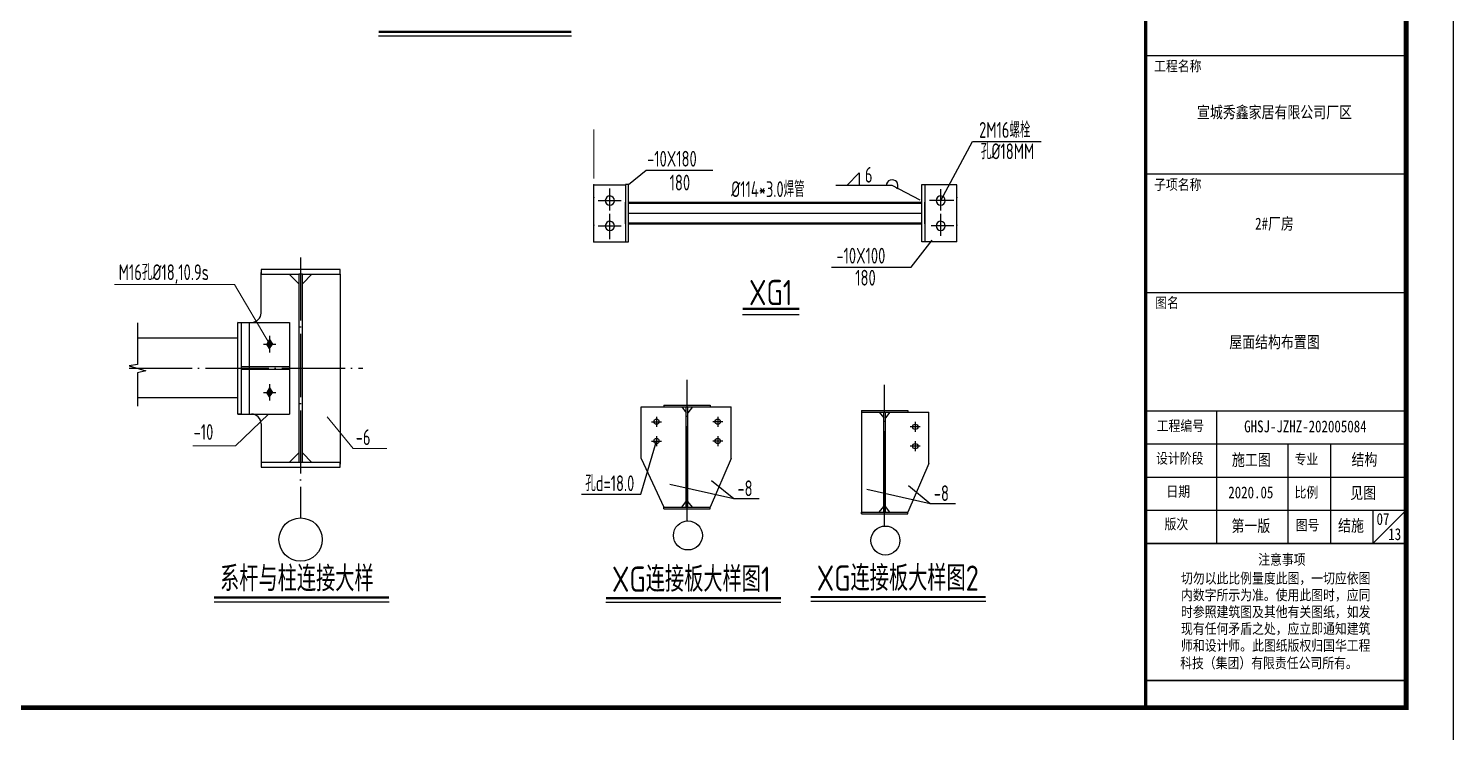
# Model space of a CAD drawing. Extents: x 9752569 to 9923256, y 1590558 to 2510207.
# Drawn here: x 9878127 to 9923256, y 1996345 to 2018633 of the extents above; entities that cross this region are included whole.
import ezdxf
from ezdxf.enums import TextEntityAlignment as Align

# ---------------------------------------------------------------- set-up
doc = ezdxf.new("R2010")
doc.units = 0
doc.header["$LTSCALE"] = 1000
doc.header["$MEASUREMENT"] = 0
doc.linetypes.add('DOTE', pattern=[2.42, 2, -0.2, 0.02, -0.2])
doc.layers.get('0').update_dxf_attribs({"linetype": 'CONTINUOUS'})
doc.layers.get('Defpoints').update_dxf_attribs({"linetype": 'CONTINUOUS'})
for name, color, linetype in [('DOTE', 8, 'DOTE'), ('JC', 7, 'CONTINUOUS'), ('PP-PM-TK', 7, 'CONTINUOUS'), ('PUB_DIM', 3, 'CONTINUOUS'), ('PUB_TEXT', 7, 'CONTINUOUS'), ('PUB_TITLE', 4, 'CONTINUOUS'), ('TK', 7, 'CONTINUOUS'), ('一般文字', 6, 'CONTINUOUS'), ('卫浴', 7, 'CONTINUOUS'), ('板', 4, 'CONTINUOUS')]:
    doc.layers.add(name, color=color, linetype=linetype)
doc.layers.add('系杆支撑', color=2, linetype='CONTINUOUS', lineweight=25)
doc.styles.add('_HZTXT', font='atssdeng.shx', dxfattribs={"width": 0.8, "bigfont": 'atssdchn.shx'})
doc.styles.add('TQ', font='txt.shx', dxfattribs={"width": 0.8, "bigfont": 'hztxt.shx'})
doc.styles.add('TSSD_DIMENSION', font='atssdeng.shx', dxfattribs={"width": 0.7, "bigfont": 'atssdchn.shx'})
doc.styles.add('仿宋', font='', dxfattribs={"width": 0.8})
doc.styles.get('仿宋').set_extended_font_data('SimSun')

# ---------------------------------------------------------------- blocks, each defined once
blk = doc.blocks.new('A2 TK 2019')
at = {"layer": 'PP-PM-TK', "color": 4}
for p, q in [((7035935, 1988948), (7041435, 1988948)), ((7035935, 1986448), (7041435, 1986448)), ((7035935, 1983948), (7041435, 1983948)), ((7035935, 1981448), (7041435, 1981448)), ((7037435, 1981448), (7037435, 1978648)), ((7035935, 1980748), (7041435, 1980748)), ((7038935, 1980748), (7038935, 1978648)), ((7039840, 1980748), (7039840, 1978648)), ((7035935, 1980048), (7041435, 1980048)), ((7035935, 1979348), (7041435, 1979348)), ((7041435, 1979348), (7040735, 1978648)), ((7040735, 1979348), (7040735, 1978648))]:
    blk.add_line(p, q, dxfattribs=at)
at = {"layer": 'PP-PM-TK', "color": 4, "const_width": 70}
blk.add_lwpolyline([(7035935, 2015184), (7041435, 2015184), (7041435, 1975184), (7035935, 1975184)], close=True, dxfattribs=at)
at = {"layer": 'PP-PM-TK', "color": 4, "const_width": 40}
for points in [[(7035935, 1978648), (7041435, 1978648)], [(7035935, 1975756), (7041435, 1975756)]]:
    blk.add_lwpolyline(points, dxfattribs=at)
at = {"layer": 'PUB_TEXT', "color": 2, "style": 'TQ'}
for s, p in [('工程名称', (7036114, 1988590)), ('子项名称', (7036114, 1986089)), ('图名', (7036138, 1983596)), ('工程编号', (7036169, 1980997)), ('设计阶段', (7036156, 1980311)), ('专业', (7039080, 1980294)), ('日期', (7036374, 1979611)), ('比例', (7039080, 1979594)), ('版次', (7036335, 1978925)), ('图号', (7039103, 1978902)), ('注意事项', (7038312, 1978175)), ('切勿以此比例量度此图，一切应依图', (7036682, 1977780)), ('内数字所示为准。使用此图时，应同', (7036682, 1977426)), ('时参照建筑图及其他有关图纸，如发', (7036682, 1977071)), ('现有任何矛盾之处，应立即通知建筑', (7036682, 1976716)), ('师和设计师。此图纸版权归国华工程', (7036682, 1976361)), ('科技（集团）有限责任公司所有。', (7036664, 1975992))]:
    blk.add_text(s, height=250, dxfattribs=at).set_placement(p)
at = {"layer": 'PUB_TITLE', "color": 0, "style": '仿宋', "width": 0.8}
for s, p in [('宣城秀鑫家居有限公司厂区', (7038656, 1987626)), ('2#厂房', (7038656, 1985275))]:
    blk.add_text(s, height=250, dxfattribs=at).set_placement(p, align=Align.CENTER)
for s, p in [('GHSJ-JZHZ-202005084', (7038016, 1980994)), ('施工图', (7037757, 1980289)), ('结构', (7040282, 1980294)), ('2020.05', (7037680, 1979601)), ('见图', (7040256, 1979591)), ('第一版', (7037748, 1978895)), ('结施', (7039998, 1978901)), ('13', (7041059, 1978720))]:
    blk.add_text(s, height=250, dxfattribs=at).set_placement(p)

msp = doc.modelspace()

# ---------------------------------------------------------------- hatches: boundary and pattern name
at = {"layer": '系杆支撑'}
h = msp.add_hatch(color=256, dxfattribs=at)
h.paths.add_polyline_path([(9885763.2, 2008783), (9885675.4, 2008640.2), (9885763.2, 2008640.2)])
h.paths.add_polyline_path([(9885799.2, 2008724.5), (9885763.2, 2008783), (9885763.2, 2008646.8)])
h.paths.add_polyline_path([(9885799.2, 2008724.5), (9885763.2, 2008646.8), (9885763.2, 2008640.2), (9885851.1, 2008640.2)])
h.paths.add_polyline_path([(9885851.1, 2008640.2), (9885763.2, 2008640.2), (9885763.2, 2008497.4)])
h.paths.add_polyline_path([(9885763.2, 2008640.2), (9885675.4, 2008640.2), (9885763.2, 2008497.4)])
h = msp.add_hatch(color=256, dxfattribs=at)
h.paths.add_polyline_path([(9885763.2, 2007255), (9885675.4, 2007112.2), (9885763.2, 2007112.2)])
h.paths.add_polyline_path([(9885799.2, 2007196.5), (9885763.2, 2007255), (9885763.2, 2007118.8)])
h.paths.add_polyline_path([(9885799.2, 2007196.5), (9885763.2, 2007118.8), (9885763.2, 2007112.2), (9885851.1, 2007112.2)])
h.paths.add_polyline_path([(9885851.1, 2007112.2), (9885763.2, 2007112.2), (9885763.2, 2006969.4)])
h.paths.add_polyline_path([(9885763.2, 2007112.2), (9885675.4, 2007112.2), (9885763.2, 2006969.4)])

# ---------------------------------------------------------------- linework, layer by layer
for p, q in [((9907016, 2013185.5), (9908020.6, 2015055.3)), ((9897133.6, 2013693.4), (9897683.9, 2014144.1)), ((9897683.9, 2014144.1), (9899794.5, 2014144.1)), ((9896031.2, 2011878.9), (9896031.2, 2013687.8)), ((9896031.2, 2013687.8), (9897034.9, 2013687.8)), ((9897133.6, 2013693.4), (9897034.9, 2013693.4)), ((9897034.9, 2013693.4), (9897034.9, 2011878.9)), ((9897133.6, 2011878.9), (9897133.6, 2013693.4)), ((9905478.7, 2013658.9), (9903694.9, 2013658.9)), ((9904037.9, 2013658.9), (9904437.7, 2014059.2)), ((9904437.7, 2014059.2), (9904437.7, 2013658.9)), ((9906368.4, 2013200.8), (9905478.7, 2013658.9)), ((9906418.1, 2013693.4), (9906516.8, 2013693.4)), ((9906418.1, 2011878.9), (9906418.1, 2013693.4)), ((9906516.8, 2013693.4), (9906516.8, 2011878.9)), ((9907524.1, 2013687.8), (9906516.8, 2013687.8)), ((9907524.1, 2011878.9), (9907524.1, 2013687.8)), ((9897034.9, 2012444.3), (9897034.9, 2013131.5)), ((9897034.9, 2012444.3), (9897034.9, 2013131.5)), ((9897133.6, 2013131.5), (9906418.1, 2013131.5)), ((9897133.6, 2013099.5), (9906418.1, 2013099.5)), ((9897133.6, 2012787.9), (9906418.1, 2012787.9)), ((9906516.8, 2012444.3), (9906516.8, 2013131.5)), ((9906516.8, 2012444.3), (9906516.8, 2013131.5)), ((9897133.6, 2012476.3), (9906418.1, 2012476.3)), ((9897133.6, 2012444.3), (9906418.1, 2012444.3)), ((9896031.2, 2011878.9), (9897034.9, 2011878.9)), ((9897031.2, 2011878.9), (9897133.6, 2011878.9)), ((9906080.8, 2011073.6), (9906743.6, 2011932.6)), ((9906520.4, 2011878.9), (9906418.1, 2011878.9)), ((9907524.1, 2011878.9), (9906520.4, 2011878.9)), ((9885495.4, 2009601.5, -5.7), (9885495.4, 2010911.6, -5.7)), ((9885495.4, 2010851.6, -5.7), (9885495.4, 2010883.4, -5.7)), ((9886691.4, 2010546, -5.7), (9886385.8, 2010851.6, -5.7)), ((9886799.8, 2010851.6, -5.7), (9886691.4, 2010851.6, -5.7)), ((9886799.8, 2010546, -5.7), (9887105.4, 2010851.6, -5.7)), ((9887995.8, 2010851.6, -5.7), (9887995.8, 2004837.6, -5.7)), ((9885495.4, 2006119.1, -5.7), (9885495.4, 2004837.6, -5.7)), ((9886691.4, 2005203.3, -5.7), (9886385.8, 2004897.7, -5.7)), ((9886799.8, 2005203.3, -5.7), (9887105.4, 2004897.7, -5.7)), ((9886799.8, 2004897.7, -5.7), (9886691.4, 2004897.7, -5.7))]:
    msp.add_line(p, q)
at = {"elevation": -5.7}
msp.add_lwpolyline([(9886691.4, 2004897.7), (9885495.4, 2004897.7), (9885495.4, 2004747.6), (9887995.8, 2004747.6), (9887995.8, 2004897.7), (9886799.8, 2004897.7), (9886799.8, 2010851.6), (9887995.8, 2010851.6), (9887995.8, 2011001.6), (9885495.4, 2011001.6), (9885495.4, 2010851.6), (9886691.4, 2010851.6)], close=True, dxfattribs=at)
msp.add_circle((9886745.4, 2002451.2, -5.7), 685.6)
for centre, radius, start, end in [((9905478.7, 2013658.9), 183.8, 327.90458, 180), ((9885189.8, 2009633.4, -5.7), 305.6, 270, 0), ((9885189.8, 2006119.1, -5.7), 305.6, 0, 90)]:
    msp.add_arc(centre, radius, start, end)
for p in [(9896031.2, 2013687.8), (9896031.2, 2013278.5), (9907524.1, 2013278.5), (9896031.2, 2012403.9), (9907524.1, 2012403.9), (9896031.2, 2011878.9)]:
    msp.add_point(p)
at = {"layer": 'Defpoints', "color": 0, "linetype": 'ByBlock'}
for p in [(9896031.2, 2013687.8), (9896031.2, 2013687.8), (9897031.2, 2013687.8), (9897031.2, 2013687.8), (9906520.4, 2013687.8), (9906520.4, 2013687.8), (9896168.1, 2013185.5), (9907432.2, 2013185.5), (9896031.2, 2011878.9)]:
    msp.add_point(p, dxfattribs=at)
at = {"layer": 'DOTE'}
for p, q in [((9886746.1, 2011384.3, -5.7), (9886745.4, 2003136.9, -5.7)), ((9881313.9, 2007881, -5.7), (9888717.7, 2007881.4, -5.7))]:
    msp.add_line(p, q, dxfattribs=at)
at = {"layer": 'DOTE', "color": 8, "ltscale": 1.5}
for p, q in [((9898985.5, 2003042.7), (9898985.5, 2007514.4)), ((9905238.3, 2002881.7), (9905238.3, 2007353.4))]:
    msp.add_line(p, q, dxfattribs=at)
at = {"layer": 'JC', "color": 0}
for p, q in [((9896168.1, 2013185.5), (9896739.7, 2013185.5)), ((9896168.1, 2013185.5), (9896897, 2013185.5)), ((9896539.3, 2012867.3), (9896539.3, 2013571)), ((9896539.3, 2012867.3), (9896539.3, 2013571)), ((9907432.2, 2013185.5), (9906658.3, 2013185.5)), ((9907016, 2012867.3), (9907016, 2013551)), ((9907016, 2012867.3), (9907016, 2013551)), ((9896539.3, 2011965.3), (9896539.3, 2012768.3)), ((9896539.3, 2011965.3), (9896539.3, 2012768.3)), ((9907016, 2012065.3), (9907016, 2012768.3)), ((9907016, 2012065.3), (9907016, 2012768.3)), ((9896168.1, 2012383.6), (9896897, 2012383.6)), ((9896168.1, 2012383.6), (9896739.7, 2012383.6)), ((9907432.2, 2012383.6), (9906715.6, 2012383.6))]:
    msp.add_line(p, q, dxfattribs=at)
at = {"layer": 'JC', "color": 0, "extrusion": (0, 0, -1)}
for centre in [(9896539.3, 2013185.5), (9907016, 2013185.5), (9896539.3, 2012383.6), (9907016, 2012383.6)]:
    msp.add_ellipse(centre, major_axis=(-145, 3.5), ratio=0.9974582, start_param=-1.5707963, end_param=4.712389, dxfattribs=at)
at = {"layer": 'PUB_DIM'}
for centre, major_axis, start_param, end_param in [((9899011.1, 2002583.4), (-460, 2.7), 3.1475073, 9.4306926), ((9905264, 2002422.4), (-460, 0.3), 3.1422503, 9.4254356)]:
    msp.add_ellipse(centre, major_axis=major_axis, ratio=1, start_param=start_param, end_param=end_param, dxfattribs=at)
at = {"layer": 'PUB_TEXT'}
for p, q in [((9908020.6, 2015055.3), (9910197.2, 2015055.3)), ((9903559.1, 2011073.6), (9906080.8, 2011073.6)), ((9897516.6, 2003889.8), (9898015.2, 2005571.2)), ((9900461.9, 2003739.1), (9898440.7, 2004198.6)), ((9900461.9, 2003739.1), (9899757.9, 2004314.7)), ((9906681.1, 2003583.9), (9905998.7, 2004153.7)), ((9895640.2, 2003889.8), (9897516.6, 2003889.8)), ((9901264.9, 2003739.1), (9900461.9, 2003739.1)), ((9906681.1, 2003583.9), (9904681.5, 2004037.6)), ((9907484.2, 2003583.9), (9906681.1, 2003583.9))]:
    msp.add_line(p, q, dxfattribs=at)
at = {"layer": 'PUB_TITLE'}
msp.add_lwpolyline([(9811805.5, 1995632.6), (9923255.5, 1995632.6), (9923255.5, 2058632.6), (9811805.5, 2058632.6)], close=True, dxfattribs=at)
at = {"layer": 'PUB_TITLE', "const_width": 150}
msp.add_lwpolyline([(9815555.5, 1997132.6), (9921755.5, 1997132.6), (9921755.5, 2057132.6), (9815555.5, 2057132.6)], close=True, dxfattribs=at)
at = {"layer": 'TK'}
for p, q in [((9897858.1, 2006183.1), (9898172.3, 2006183.1)), ((9898015.2, 2006340.2), (9898015.2, 2006026)), ((9900112.8, 2006183.1), (9899798.7, 2006183.1)), ((9899955.7, 2006340.2), (9899955.7, 2006026)), ((9906365.6, 2006022.1), (9906051.5, 2006022.1)), ((9906208.5, 2006179.1), (9906208.5, 2005865)), ((9897858.1, 2005571.2), (9898172.3, 2005571.2)), ((9898015.2, 2005728.3), (9898015.2, 2005414.2)), ((9900112.8, 2005571.2), (9899798.7, 2005571.2)), ((9899955.7, 2005728.3), (9899955.7, 2005414.2)), ((9906208.5, 2005567.3), (9906208.5, 2005253.1)), ((9906365.6, 2005410.2), (9906051.5, 2005410.2))]:
    msp.add_line(p, q, dxfattribs=at)
for centre in [(9898015.2, 2006183.1), (9899955.7, 2006183.1), (9906208.5, 2006022.1), (9898015.2, 2005571.2), (9899955.7, 2005571.2), (9906208.5, 2005410.2)]:
    msp.add_ellipse(centre, major_axis=(85.6, 0.6), ratio=1, start_param=-0.0072066, end_param=6.2759787, dxfattribs=at)
at = {"layer": '一般文字', "color": 2}
for p, q in [((9889212.3, 2018397.4), (9895321.4, 2018397.4)), ((9900739.2, 2009581.1), (9902533.9, 2009581.1)), ((9884002, 2000483.1), (9889545.5, 2000483.1)), ((9896414.4, 2000466.2), (9901957.9, 2000466.2)), ((9902898.8, 2000501), (9908442.2, 2000501))]:
    msp.add_line(p, q, dxfattribs=at)
at = {"layer": '一般文字', "color": 2, "const_width": 72}
for points in [[(9889212.3, 2018530.9), (9895321.4, 2018530.9)], [(9900739.2, 2009757.3), (9902533.9, 2009757.3)], [(9884002, 2000616.6), (9889545.5, 2000616.6)], [(9896414.4, 2000599.7), (9901957.9, 2000599.7)], [(9902898.8, 2000634.5), (9908442.2, 2000634.5)]]:
    msp.add_lwpolyline(points, dxfattribs=at)
at = {"layer": '卫浴', "color": 252, "lineweight": 13}
msp.add_line((9896031.2, 2013888.4), (9896031.2, 2015430.4), dxfattribs=at)
at = {"layer": '卫浴', "color": 3, "lineweight": 13}
for p, q in [((9880852.4, 2010531.3, -5.7), (9884647.4, 2010531.3, -5.7)), ((9884647.4, 2010531.3, -5.7), (9885763.2, 2008650.3, -5.7)), ((9885731.7, 2006424.6, -5.7), (9884686.8, 2005422.6, -5.7)), ((9887583.4, 2006336, -5.7), (9888408.4, 2005334, -5.7)), ((9884686.8, 2005422.6, -5.7), (9883328.5, 2005422.6, -5.7)), ((9888408.4, 2005334, -5.7), (9889470.3, 2005334, -5.7))]:
    msp.add_line(p, q, dxfattribs=at)
at = {"layer": '板'}
for p, q in [((9897531.3, 2005021.4), (9897531.3, 2006651.6)), ((9897531.3, 2006651.6), (9900383, 2006651.6)), ((9898252.3, 2006703.3), (9898252.3, 2006651.6)), ((9898252.3, 2006703.3), (9899718.6, 2006703.3)), ((9898817.5, 2006651.6), (9898959.6, 2006466.4)), ((9898959.6, 2003477.2), (9898959.6, 2006651.6)), ((9899011.3, 2003477.2), (9899011.3, 2006651.6)), ((9899153.4, 2006651.6), (9899011.3, 2006466.4)), ((9899718.6, 2006703.3), (9899718.6, 2006651.6)), ((9900383, 2005021.4), (9900383, 2006651.6)), ((9904505.2, 2006542.3), (9904505.2, 2006490.5)), ((9904505.2, 2006542.3), (9905971.4, 2006542.3)), ((9904505.2, 2006490.5), (9906635.8, 2006490.5)), ((9904505.2, 2006490.5), (9904505.2, 2003264.4)), ((9905070.3, 2006490.5), (9905212.4, 2006305.4)), ((9905212.4, 2003316.2), (9905212.4, 2006490.5)), ((9905264.1, 2003316.2), (9905264.1, 2006490.5)), ((9905406.2, 2006490.5), (9905264.1, 2006305.4)), ((9905971.4, 2006542.3), (9905971.4, 2006490.5)), ((9906635.8, 2004860.3), (9906635.8, 2006490.5)), ((9897531.3, 2005021.4), (9898252.3, 2003477.2)), ((9900383, 2005021.4), (9899718.6, 2003477.2)), ((9906635.8, 2004860.3), (9905971.4, 2003316.2)), ((9898252.3, 2003425.5), (9898252.3, 2003477.2)), ((9898252.3, 2003477.2), (9899718.6, 2003477.2)), ((9898252.3, 2003425.5), (9899718.6, 2003425.5)), ((9898817.5, 2003477.2), (9898959.6, 2003662.3)), ((9899153.4, 2003477.2), (9899011.3, 2003662.3)), ((9899718.6, 2003425.5), (9899718.6, 2003477.2)), ((9904505.2, 2003264.4), (9904505.2, 2003316.2)), ((9904505.2, 2003316.2), (9905971.4, 2003316.2)), ((9904505.2, 2003264.4), (9905971.4, 2003264.4)), ((9905070.3, 2003316.2), (9905212.4, 2003501.3)), ((9905406.2, 2003316.2), (9905264.1, 2003501.3)), ((9905971.4, 2003264.4), (9905971.4, 2003316.2))]:
    msp.add_line(p, q, dxfattribs=at)
at = {"layer": '系杆支撑'}
for p, q in [((9881580.9, 2009318.9, -5.7), (9881580.9, 2007995.6, -5.7)), ((9885443.5, 2009299.2, -5.7), (9884752.8, 2009327.8, -5.7)), ((9884752.9, 2006424.6, -5.7), (9884752.8, 2009327.8, -5.7)), ((9884752.8, 2009327.8, -5.7), (9884877.9, 2009327.8, -5.7)), ((9884877.9, 2009327.8, -5.7), (9886388.6, 2009327.7, -5.7)), ((9884877.9, 2006424.6, -5.7), (9884877.9, 2009327.8, -5.7)), ((9885115.8, 2009327.8, -5.7), (9885115.8, 2006424.6, -5.7)), ((9886388.6, 2009327.7, -5.7), (9886388.4, 2006424.5, -5.7)), ((9884752.9, 2008826.9, -5.7), (9881580.9, 2008826.9, -5.7)), ((9885763.2, 2008783, -5.7), (9885675.4, 2008640.2, -5.7)), ((9885763.2, 2008900.9, -5.7), (9885763.2, 2008379.5, -5.7)), ((9885763.2, 2008783, -5.7), (9885851.1, 2008640.2, -5.7)), ((9885571.4, 2008640.2, -5.7), (9885955.1, 2008640.2, -5.7)), ((9885763.2, 2008497.4, -5.7), (9885675.4, 2008640.2, -5.7)), ((9885763.2, 2008497.4, -5.7), (9885851.1, 2008640.2, -5.7)), ((9881580.9, 2007995.6, -5.7), (9881314.4, 2007955.4, -5.7)), ((9881314.4, 2007955.4, -5.7), (9881844.9, 2007795.9, -5.7)), ((9881844.9, 2007795.9, -5.7), (9881580.9, 2007727.8, -5.7)), ((9886388.5, 2007918.8, -5.7), (9884877.9, 2007918.8, -5.7)), ((9884877.9, 2007843.7, -5.7), (9886388.5, 2007843.6, -5.7)), ((9881580.9, 2007727.8, -5.7), (9881580.9, 2006672.2, -5.7)), ((9885763.2, 2007373, -5.7), (9885763.2, 2006851.5, -5.7)), ((9884752.9, 2006935.6, -5.7), (9881580.7, 2006935.6, -5.7)), ((9885571.4, 2007112.2, -5.7), (9885955.1, 2007112.2, -5.7)), ((9885763.2, 2007255, -5.7), (9885675.4, 2007112.2, -5.7)), ((9885763.2, 2006969.4, -5.7), (9885675.4, 2007112.2, -5.7)), ((9885763.2, 2007255, -5.7), (9885851.1, 2007112.2, -5.7)), ((9885763.2, 2006969.4, -5.7), (9885851.1, 2007112.2, -5.7)), ((9884752.9, 2006424.6, -5.7), (9885443.5, 2006424.7, -5.7)), ((9884877.9, 2006424.6, -5.7), (9884752.9, 2006424.6, -5.7)), ((9884877.9, 2006424.6, -5.7), (9886388.4, 2006424.5, -5.7)), ((9884877.9, 2006424.6, -5.7), (9886388.4, 2006424.5, -5.7))]:
    msp.add_line(p, q, dxfattribs=at)

# ---------------------------------------------------------------- block references
at = {"xscale": 1.5, "yscale": 1.5, "zscale": 1.5}
msp.add_blockref('A2 TK 2019', (-640397.3, -965643.1), dxfattribs=at)

# ---------------------------------------------------------------- texts
at = {"layer": 'PUB_TEXT', "style": 'TSSD_DIMENSION', "width": 0.7}
for s, p in [('2M16螺栓', (9908231.2, 2015171.6)), ('孔%%C18MM', (9908287.3, 2014494.5)), ('-10X180', (9897717.9, 2014259.3)), ('6', (9904615, 2013752.3)), ('180', (9898432.6, 2013505.3)), ('%%C114*3.0焊管', (9900379.4, 2013296.5)), ('-10X100', (9903713.2, 2011190)), ('M16孔%%C18,10.9s', (9880982.6, 2010666.5, -5.7)), ('180', (9904310.1, 2010492.5)), ('-10', (9883356.7, 2005608.6, -5.7)), ('-6', (9888489.4, 2005444.1, -5.7)), ('-8', (9900577.7, 2003827.3)), ('-8', (9906796.9, 2003672))]:
    msp.add_text(s, height=500, dxfattribs=at).set_placement(p)
msp.add_text('孔d=18.0', height=500, dxfattribs=at).set_placement((9896536.6, 2004236.5), align=Align.MIDDLE_CENTER)
at = {"layer": 'PUB_TITLE', "color": 6, "style": '仿宋', "width": 0.8}
msp.add_text('屋面结构布置图', height=375, dxfattribs=at).set_placement((9917586.8, 2008519.7), align=Align.CENTER)
msp.add_text('07', height=375, dxfattribs=at).set_placement((9920819.1, 2002916.7))
at = {"layer": '一般文字', "color": 2, "style": '_HZTXT', "width": 0.8}
for s, p in [('XG1', (9900946, 2009873.4)), ('系杆与柱连接大样', (9884193.8, 2000814.9)), ('XG连接板大样图1', (9896606.2, 2000798)), ('XG连接板大样图2', (9903090.5, 2000832.8))]:
    msp.add_text(s, height=800, dxfattribs=at).set_placement(p)

doc.saveas('drawing.dxf')
